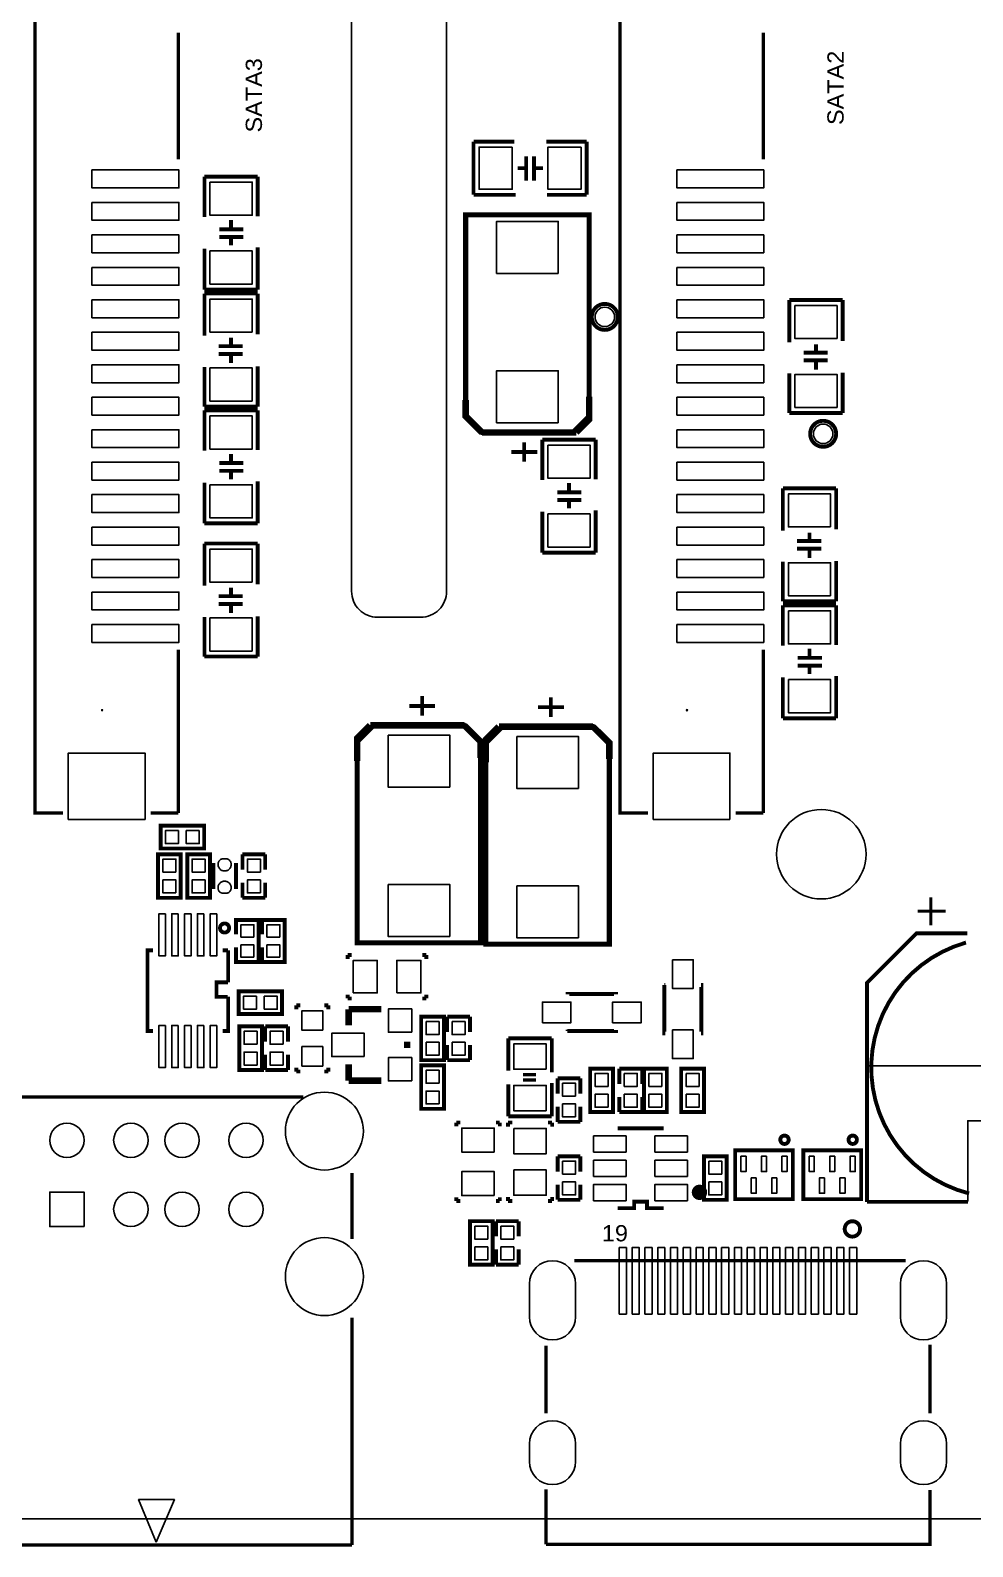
# Model space of a CAD drawing. Extents: x 0 to 103, y -4 to 106.
# Drawn here: x 35.6 to 72.4, y -1.1 to 58.2 of the extents above; entities that cross this region are included whole.
import ezdxf

# ---------------------------------------------------------------- set-up
doc = ezdxf.new("R2010")
doc.units = 0
for name, color, linetype in [('BG_OUTLINE', 254, 'CONTINUOUS'), ('PG_SILKSCREEN_TOP', 254, 'CONTINUOUS'), ('PIN_TOP', 80, 'CONTINUOUS')]:
    doc.layers.add(name, color=color, linetype=linetype)

msp = doc.modelspace()

# ---------------------------------------------------------------- linework, layer by layer
at = {"layer": 'BG_OUTLINE'}
for points in [[(2.54, 0), (97.460003, 0, 0.414214), (100.000003, 2.54), (100.000003, 97.460003, 0.414214), (97.460003, 100.000003), (2.54, 100.000003, 0.414214), (0, 97.460003), (0, 2.54, 0.414214), (2.54, 0)], [(48.1425, 36.284002), (48.1425, 72.392007, -0.414209), (49.1585, 73.408007)], [(49.1585, 73.408007), (50.841504, 73.408007, -0.414209), (51.857504, 72.392007), (51.857504, 36.284002)], [(49.1585, 35.268002, -0.414214), (48.1425, 36.284002)], [(51.857504, 36.284002, -0.414214), (50.841504, 35.268002)]]:
    msp.add_lwpolyline(points, format="xyb", dxfattribs=at)
msp.add_lwpolyline([(49.1585, 73.408007, 0.414209), (48.1425, 72.392007), (48.1425, 36.284002, 0.414214), (49.1585, 35.268002), (50.841504, 35.268002, 0.414214), (51.857504, 36.284002), (51.857504, 72.392007, 0.414209), (50.841504, 73.408007)], format="xyb", close=True, dxfattribs=at)
msp.add_lwpolyline([(50.841504, 35.268002), (49.1585, 35.268002)], dxfattribs=at)
at = {"layer": 'PG_SILKSCREEN_TOP'}
for points, const_width in [([(36.865001, 73.408007), (35.770007, 73.408007), (35.770007, 27.607997), (36.865001, 27.607997)], 0.129997), ([(59.725001, 73.408007), (58.630007, 73.408007), (58.630007, 27.607997), (59.725001, 27.607997)], 0.129997), ([(41.369996, 53.175002), (41.369996, 58.128002)], 0.129997), ([(64.229996, 53.175002), (64.229996, 58.128002)], 0.129997), ([(52.9082, 53.8734), (52.9082, 51.7906)], 0.1524), ([(52.9082, 53.8734), (54.5084, 53.8734)], 0.1524), ([(57.3278, 53.8734), (55.753, 53.8734)], 0.1524), ([(57.3278, 51.7906), (57.3278, 53.8734)], 0.1524), ([(54.9656, 52.832), (54.6354, 52.832)], 0.1524), ([(54.9656, 52.3494), (54.9656, 53.2892)], 0.1524), ([(55.2704, 52.3494), (55.2704, 53.2892)], 0.1524), ([(55.2704, 52.832), (55.626, 52.832)], 0.1524), ([(44.4754, 52.5018), (42.3926, 52.5018)], 0.1524), ([(42.3926, 52.5018), (42.3926, 50.927)], 0.1524), ([(44.4754, 52.5018), (44.4754, 50.9524)], 0.1524), ([(52.9082, 51.7906), (54.5592, 51.7906)], 0.1524), ([(57.3278, 51.7906), (55.7784, 51.7906)], 0.1524), ([(52.6034, 51.0032), (52.6034, 43.1292), (53.2384, 42.4942), (56.7944, 42.4942), (57.4294, 43.1292), (57.4294, 51.0032), (52.6034, 51.0032)], 0.199898), ([(43.9166, 50.4444), (42.9768, 50.4444)], 0.1524), ([(43.434, 50.4444), (43.434, 50.8)], 0.1524), ([(43.9166, 50.1396), (42.9768, 50.1396)], 0.1524), ([(43.434, 50.1396), (43.434, 49.8094)], 0.1524), ([(42.3926, 48.0822), (42.3926, 49.6824)], 0.1524), ([(44.4754, 48.0822), (44.4754, 49.7332)], 0.1524), ([(42.3926, 48.0822), (44.4754, 48.0822)], 0.1524), ([(42.3926, 47.9298), (42.3926, 46.2788)], 0.1524), ([(44.4754, 47.9298), (42.3926, 47.9298)], 0.1524), ([(44.4754, 47.9298), (44.4754, 46.3296)], 0.1524), ([(65.2526, 47.6758), (65.2526, 46.0248)], 0.1524), ([(67.3354, 47.6758), (65.2526, 47.6758)], 0.1524), ([(67.3354, 47.6758), (67.3354, 46.0756)], 0.1524), ([(43.434, 45.8724), (43.434, 46.2026)], 0.1524), ([(42.9514, 45.8724), (43.8912, 45.8724)], 0.1524), ([(65.8114, 45.6184), (66.7512, 45.6184)], 0.1524), ([(66.294, 45.6184), (66.294, 45.9486)], 0.1524), ([(42.3926, 43.5102), (42.3926, 45.0596)], 0.1524), ([(42.9514, 45.5676), (43.8912, 45.5676)], 0.1524), ([(43.434, 45.5676), (43.434, 45.212)], 0.1524), ([(44.4754, 43.5102), (44.4754, 45.085)], 0.1524), ([(65.8114, 45.3136), (66.7512, 45.3136)], 0.1524), ([(66.294, 45.3136), (66.294, 44.958)], 0.1524), ([(65.2526, 43.2562), (65.2526, 44.8056)], 0.1524), ([(67.3354, 43.2562), (67.3354, 44.831)], 0.1524), ([(52.6034, 43.7642), (52.6034, 43.1292), (53.2384, 42.4942)], 0.254), ([(56.9214, 42.4942), (57.4294, 43.0022), (57.4294, 43.8912)], 0.254), ([(42.3926, 43.5102), (44.4754, 43.5102)], 0.1524), ([(44.4754, 43.3578), (42.3926, 43.3578)], 0.1524), ([(42.3926, 43.3578), (42.3926, 41.783)], 0.1524), ([(44.4754, 43.3578), (44.4754, 41.8084)], 0.1524), ([(65.2526, 43.2562), (67.3354, 43.2562)], 0.1524), ([(53.2384, 42.4942), (56.9214, 42.4942)], 0.254), ([(54.8894, 41.3512), (54.8894, 42.1132)], 0.1524), ([(57.6834, 42.2148), (55.6006, 42.2148)], 0.1524), ([(55.6006, 42.2148), (55.6006, 40.64)], 0.1524), ([(57.6834, 42.2148), (57.6834, 40.6654)], 0.1524), ([(43.434, 41.3004), (43.434, 41.656)], 0.1524), ([(54.3814, 41.7322), (55.3974, 41.7322)], 0.1524), ([(43.9166, 41.3004), (42.9768, 41.3004)], 0.1524), ([(43.9166, 40.9956), (42.9768, 40.9956)], 0.1524), ([(43.434, 40.9956), (43.434, 40.6654)], 0.1524), ([(42.3926, 38.9382), (42.3926, 40.5384)], 0.1524), ([(44.4754, 38.9382), (44.4754, 40.5892)], 0.1524), ([(56.642, 40.1574), (56.642, 40.513)], 0.1524), ([(64.9986, 40.3098), (64.9986, 38.6588)], 0.1524), ([(67.0814, 40.3098), (64.9986, 40.3098)], 0.1524), ([(67.0814, 40.3098), (67.0814, 38.7096)], 0.1524), ([(57.1246, 40.1574), (56.1848, 40.1574)], 0.1524), ([(57.1246, 39.8526), (56.1848, 39.8526)], 0.1524), ([(56.642, 39.8526), (56.642, 39.5224)], 0.1524), ([(55.6006, 37.7952), (55.6006, 39.3954)], 0.1524), ([(57.6834, 37.7952), (57.6834, 39.4462)], 0.1524), ([(42.3926, 38.9382), (44.4754, 38.9382)], 0.1524), ([(66.04, 38.2524), (66.04, 38.5826)], 0.1524), ([(42.3926, 38.1508), (42.3926, 36.4998)], 0.1524), ([(44.4754, 38.1508), (42.3926, 38.1508)], 0.1524), ([(44.4754, 38.1508), (44.4754, 36.5506)], 0.1524), ([(65.5574, 38.2524), (66.4972, 38.2524)], 0.1524), ([(65.5574, 37.9476), (66.4972, 37.9476)], 0.1524), ([(66.04, 37.9476), (66.04, 37.592)], 0.1524), ([(55.6006, 37.7952), (57.6834, 37.7952)], 0.1524), ([(64.9986, 35.8902), (64.9986, 37.4396)], 0.1524), ([(67.0814, 35.8902), (67.0814, 37.465)], 0.1524), ([(43.434, 36.0934), (43.434, 36.4236)], 0.1524), ([(42.9514, 36.0934), (43.8912, 36.0934)], 0.1524), ([(42.9514, 35.7886), (43.8912, 35.7886)], 0.1524), ([(43.434, 35.7886), (43.434, 35.433)], 0.1524), ([(64.9986, 35.8902), (67.0814, 35.8902)], 0.1524), ([(67.0814, 35.7378), (64.9986, 35.7378)], 0.1524), ([(64.9986, 35.7378), (64.9986, 34.163)], 0.1524), ([(67.0814, 35.7378), (67.0814, 34.1884)], 0.1524), ([(42.3926, 33.7312), (42.3926, 35.2806)], 0.1524), ([(44.4754, 33.7312), (44.4754, 35.306)], 0.1524), ([(41.369996, 27.607997), (41.369996, 33.998002)], 0.129997), ([(42.3926, 33.7312), (44.4754, 33.7312)], 0.1524), ([(64.229996, 27.607997), (64.229996, 33.998002)], 0.129997), ([(66.04, 33.6804), (66.04, 34.036)], 0.1524), ([(66.5226, 33.6804), (65.5828, 33.6804)], 0.1524), ([(66.5226, 33.3756), (65.5828, 33.3756)], 0.1524), ([(66.04, 33.3756), (66.04, 33.0454)], 0.1524), ([(64.9986, 31.3182), (64.9986, 32.9184)], 0.1524), ([(67.0814, 31.3182), (67.0814, 32.9692)], 0.1524), ([(50.9016, 32.1818), (50.9016, 31.4198)], 0.1524), ([(55.9308, 32.131), (55.9308, 31.369)], 0.1524), ([(51.4096, 31.8008), (50.3936, 31.8008)], 0.1524), ([(56.4388, 31.75), (55.4228, 31.75)], 0.1524), ([(48.8696, 31.0388), (48.3616, 30.5308), (48.3616, 29.6418)], 0.254), ([(53.1876, 22.5298), (53.1876, 30.4038), (52.5526, 31.0388), (48.9966, 31.0388), (48.3616, 30.4038), (48.3616, 22.5298), (53.1876, 22.5298)], 0.199898), ([(52.5526, 31.0388), (48.8696, 31.0388)], 0.254), ([(53.1876, 29.7688), (53.1876, 30.4038), (52.5526, 31.0388)], 0.254), ([(53.8988, 30.988), (53.3908, 30.48), (53.3908, 29.591)], 0.254), ([(58.2168, 22.479), (58.2168, 30.353), (57.5818, 30.988), (54.0258, 30.988), (53.3908, 30.353), (53.3908, 22.479), (58.2168, 22.479)], 0.199898), ([(57.5818, 30.988), (53.8988, 30.988)], 0.254), ([(58.2168, 29.718), (58.2168, 30.353), (57.5818, 30.988)], 0.254), ([(64.9986, 31.3182), (67.0814, 31.3182)], 0.1524), ([(40.294001, 27.607997), (41.369996, 27.607997)], 0.129997), ([(63.154001, 27.607997), (64.229996, 27.607997)], 0.129997), ([(40.6781, 26.2255), (40.6781, 27.1145), (42.3799, 27.1145), (42.3799, 26.2255), (40.6781, 26.2255)], 0.1524), ([(40.5765, 25.9969), (41.4655, 25.9969), (41.4655, 24.2951), (40.5765, 24.2951), (40.5765, 25.9969)], 0.1524), ([(41.7195, 25.9969), (42.6085, 25.9969), (42.6085, 24.2951), (41.7195, 24.2951), (41.7195, 25.9969)], 0.1524), ([(42.7355, 24.638), (42.7355, 25.654)], 0.1524), ([(43.6245, 25.654), (43.6245, 24.638)], 0.1524), ([(44.7675, 25.9969), (43.8785, 25.9969)], 0.1524), ([(43.8785, 25.9969), (43.8785, 25.4)], 0.1524), ([(44.7675, 25.4), (44.7675, 25.9969)], 0.1524), ([(43.8785, 24.892), (43.8785, 24.2951)], 0.1524), ([(44.7675, 24.2951), (44.7675, 24.892)], 0.1524), ([(43.8785, 24.2951), (44.7675, 24.2951)], 0.1524), ([(70.784009, 23.216006), (70.784009, 24.313998)], 0.11999), ([(70.266992, 23.767999), (71.365008, 23.767999)], 0.11999), ([(43.624449, 22.859949), (43.624449, 23.431449), (44.513449, 23.431449), (44.513449, 21.780449), (43.624449, 21.780449), (43.624449, 22.351949)], 0.1524), ([(44.640449, 22.859949), (44.640449, 23.431449), (45.529449, 23.431449), (45.529449, 21.780449), (44.640449, 21.780449), (44.640449, 22.351949)], 0.1524), ([(68.282998, 12.402998), (68.282998, 20.967014), (70.219011, 22.903002), (72.212987, 22.903002)], 0.1524), ([(40.387499, 22.237802), (40.167992, 22.237802), (40.167992, 19.087592), (40.387499, 19.087592)], 0.1524), ([(43.318201, 22.237802), (43.098695, 22.237802)], 0.1524), ([(43.318201, 20.992389), (43.318201, 22.237802)], 0.1524), ([(47.9933, 22.0599), (47.9933, 21.9075)], 0.1524), ([(48.1457, 22.0599), (47.9933, 22.0599)], 0.1524), ([(51.0667, 22.0599), (50.9143, 22.0599)], 0.1524), ([(51.0667, 21.9075), (51.0667, 22.0599)], 0.1524), ([(43.299609, 20.42221), (42.863999, 20.42221), (42.863999, 20.984997), (43.309489, 20.984997)], 0.1524), ([(60.409303, 20.889011), (60.362109, 20.889011)], 0.1524), ([(60.362109, 20.889011), (60.362109, 18.988989), (60.403511, 18.988989)], 0.1524), ([(61.795889, 18.988989), (61.811891, 18.988989), (61.811891, 20.889011), (61.795889, 20.889011)], 0.1524), ([(43.098695, 19.087592), (43.318201, 19.087592), (43.318201, 20.424699)], 0.1524), ([(45.4279, 20.6375), (45.4279, 19.7485), (43.7261, 19.7485), (43.7261, 20.6375), (45.4279, 20.6375)], 0.1524), ([(46.1391, 20.0914), (45.9867, 20.0914)], 0.1524), ([(45.9867, 20.0914), (45.9867, 19.939)], 0.1524), ([(47.0789, 20.0914), (47.2313, 20.0914)], 0.1524), ([(47.2313, 20.0914), (47.2313, 19.939)], 0.1524), ([(47.9933, 20.5105), (47.9933, 20.3581)], 0.1524), ([(47.9933, 20.3581), (48.1457, 20.3581)], 0.1524), ([(50.9143, 20.3581), (51.0667, 20.3581)], 0.1524), ([(51.0667, 20.3581), (51.0667, 20.5105)], 0.1524), ([(58.481011, 20.520889), (58.481011, 20.536891), (56.580989, 20.536891), (56.580989, 20.520889)], 0.1524), ([(48.0314, 19.939), (49.3014, 19.939)], 0.254), ([(48.0314, 19.304), (48.0314, 19.939)], 0.254), ([(51.7525, 17.9451), (50.8635, 17.9451), (50.8635, 19.6469), (51.7525, 19.6469), (51.7525, 17.9451)], 0.1524), ([(52.7685, 19.6469), (51.8795, 19.6469)], 0.1524), ([(51.8795, 19.6469), (51.8795, 19.05)], 0.1524), ([(52.7685, 19.05), (52.7685, 19.6469)], 0.1524), ([(43.7515, 19.2659), (44.6405, 19.2659), (44.6405, 17.5641), (43.7515, 17.5641), (43.7515, 19.2659)], 0.1524), ([(45.6565, 19.2659), (44.7675, 19.2659)], 0.1524), ([(44.7675, 19.2659), (44.7675, 18.669)], 0.1524), ([(45.6565, 18.669), (45.6565, 19.2659)], 0.1524), ([(56.580989, 19.134303), (56.580989, 19.087109)], 0.1524), ([(56.580989, 19.087109), (58.481011, 19.087109), (58.481011, 19.128511)], 0.1524), ([(50.3174, 18.415), (50.3174, 18.669)], 0.254), ([(51.8795, 18.542), (51.8795, 17.9451)], 0.1524), ([(52.7685, 17.9451), (52.7685, 18.542)], 0.1524), ([(54.2671, 18.796), (55.9689, 18.796)], 0.1524), ([(54.2671, 18.796), (54.2671, 17.5387)], 0.1524), ([(55.9689, 18.796), (55.9689, 17.4625)], 0.1524), ([(44.7675, 18.161), (44.7675, 17.5641)], 0.1524), ([(45.6565, 17.5641), (45.6565, 18.161)], 0.1524), ([(48.0314, 17.78), (48.0314, 17.145)], 0.254), ([(50.8635, 17.7419), (51.7525, 17.7419), (51.7525, 16.0401), (50.8635, 16.0401), (50.8635, 17.7419)], 0.1524), ([(51.8795, 17.9451), (52.7685, 17.9451)], 0.1524), ([(44.7675, 17.5641), (45.6565, 17.5641)], 0.1524), ([(45.9867, 17.5006), (45.9867, 17.653)], 0.1524), ([(46.1391, 17.5006), (45.9867, 17.5006)], 0.1524), ([(47.0789, 17.5006), (47.2313, 17.5006)], 0.1524), ([(47.2313, 17.5006), (47.2313, 17.653)], 0.1524), ([(48.0314, 17.145), (49.3014, 17.145)], 0.254), ([(55.3466, 17.3736), (54.8386, 17.3736)], 0.127), ([(54.8386, 17.1704), (55.3466, 17.1704)], 0.127), ([(57.086449, 17.2339), (56.197449, 17.2339)], 0.1524), ([(56.197449, 17.2339), (56.197449, 16.637)], 0.1524), ([(57.086449, 16.637), (57.086449, 17.2339)], 0.1524), ([(57.4675, 17.6149), (58.3565, 17.6149), (58.3565, 15.9131), (57.4675, 15.9131), (57.4675, 17.6149)], 0.1524), ([(59.4995, 17.6149), (58.6105, 17.6149)], 0.1524), ([(58.6105, 17.6149), (58.6105, 17.018)], 0.1524), ([(59.4995, 17.018), (59.4995, 17.6149)], 0.1524), ([(59.5757, 17.6149), (60.4647, 17.6149), (60.4647, 15.9131), (59.5757, 15.9131), (59.5757, 17.6149)], 0.1524), ([(61.9125, 15.9131), (61.0235, 15.9131), (61.0235, 17.6149), (61.9125, 17.6149), (61.9125, 15.9131)], 0.1524), ([(54.2671, 15.748), (54.2671, 17.0053)], 0.1524), ([(55.9689, 15.748), (55.9689, 17.0561)], 0.1524), ([(34.681211, 16.507511), (46.263611, 16.507511)], 0.129997), ([(56.197449, 16.129), (56.197449, 15.5321)], 0.1524), ([(57.086449, 15.5321), (57.086449, 16.129)], 0.1524), ([(58.6105, 16.51), (58.6105, 15.9131)], 0.1524), ([(59.4995, 15.9131), (59.4995, 16.51)], 0.1524), ([(52.3875, 15.5067), (52.2351, 15.5067)], 0.1524), ([(52.2351, 15.5067), (52.2351, 15.3543)], 0.1524), ([(53.9369, 15.5067), (53.7845, 15.5067)], 0.1524), ([(53.9369, 15.3543), (53.9369, 15.5067)], 0.1524), ([(54.4195, 15.5067), (54.2544, 15.5067)], 0.1524), ([(54.2544, 15.5067), (54.2544, 15.3416)], 0.1524), ([(54.2671, 15.748), (55.9689, 15.748)], 0.1524), ([(55.9816, 15.5067), (55.8165, 15.5067)], 0.1524), ([(55.9816, 15.3416), (55.9816, 15.5067)], 0.1524), ([(56.197449, 15.5321), (57.086449, 15.5321)], 0.1524), ([(58.6105, 15.9131), (59.4995, 15.9131)], 0.1524), ([(58.536103, 15.276093), (60.335897, 15.276093)], 0.1524), ([(57.086551, 14.1859), (56.197551, 14.1859)], 0.1524), ([(56.197551, 14.1859), (56.197551, 13.589)], 0.1524), ([(57.086551, 13.589), (57.086551, 14.1859)], 0.1524), ([(62.8015, 12.4841), (61.9125, 12.4841), (61.9125, 14.1859), (62.8015, 14.1859), (62.8015, 12.4841)], 0.1524), ([(65.390497, 14.415491), (63.133503, 14.415491), (63.133503, 12.508509), (65.390497, 12.508509), (65.390497, 14.415491)], 0.1524), ([(68.057497, 14.415491), (65.800503, 14.415491), (65.800503, 12.508509), (68.057497, 12.508509), (68.057497, 14.415491)], 0.1524), ([(48.16061, 13.535711), (48.16061, 10.944911)], 0.129997), ([(56.197551, 13.081), (56.197551, 12.4841)], 0.1524), ([(57.086551, 12.4841), (57.086551, 13.081)], 0.1524), ([(52.2351, 12.5857), (52.2351, 12.4333)], 0.1524), ([(52.2351, 12.4333), (52.3875, 12.4333)], 0.1524), ([(53.7845, 12.4333), (53.9369, 12.4333)], 0.1524), ([(53.9369, 12.4333), (53.9369, 12.5857)], 0.1524), ([(54.2544, 12.5984), (54.2544, 12.4333)], 0.1524), ([(54.2544, 12.4333), (54.4195, 12.4333)], 0.1524), ([(55.8165, 12.4333), (55.9816, 12.4333)], 0.1524), ([(55.9816, 12.4333), (55.9816, 12.5984)], 0.1524), ([(56.197551, 12.4841), (57.086551, 12.4841)], 0.1524), ([(60.335897, 12.155907), (59.685911, 12.155907), (59.685911, 12.406097), (59.186089, 12.406097), (59.186089, 12.155907), (58.536103, 12.155907)], 0.1524), ([(72.233003, 12.402998), (68.282998, 12.402998)], 0.1524), ([(53.6575, 9.9441), (52.7685, 9.9441), (52.7685, 11.6459), (53.6575, 11.6459), (53.6575, 9.9441)], 0.1524), ([(54.6735, 11.6459), (53.7845, 11.6459)], 0.1524), ([(53.7845, 11.6459), (53.7845, 11.049)], 0.1524), ([(54.6735, 11.049), (54.6735, 11.6459)], 0.1524), ([(53.7845, 10.541), (53.7845, 9.9441)], 0.1524), ([(54.6735, 9.9441), (54.6735, 10.541)], 0.1524), ([(69.7992, 10.102393), (56.8452, 10.102393)], 0.129997), ([(53.7845, 9.9441), (54.6735, 9.9441)], 0.1524), ([(48.16061, 7.871511), (48.16061, -1.018489)], 0.129997), ([(55.74599, 6.772504), (55.74599, 4.130904)], 0.129997), ([(70.74601, 4.130904), (70.74601, 6.823304)], 0.129997), ([(55.74599, 1.159104), (55.74599, -0.99761)], 0.129997), ([(55.74599, -0.99761), (70.74601, -0.99761), (70.74601, 1.133704)], 0.129997), ([(48.16061, -1.018489), (32.860412, -1.018489)], 0.129997)]:
    msp.add_lwpolyline(points, dxfattribs=dict(at, const_width=const_width))
for points, const_width in [([(58.547, 47.0154, 1), (57.531, 47.0154, 1), (58.547, 47.0154)], 0.1524), ([(67.081451, 42.4434, 1), (66.065451, 42.4434, 1), (67.081451, 42.4434)], 0.1524), ([(43.3578, 23.114, -1), (43.0022, 23.114, -1), (43.3578, 23.114)], 0.1524), ([(72.156803, 22.543008, 0.767157), (72.27791, 12.730505)], 0.1524), ([(65.225295, 14.832, 1.000001), (64.898702, 14.832, 0.999999), (65.225295, 14.832)], 0.1524), ([(67.892295, 14.832, 1.000001), (67.565702, 14.832, 0.999999), (67.892295, 14.832)], 0.1524), ([(61.889691, 12.775413, 1.000001), (61.58992, 12.775387, 0.999999), (61.889691, 12.775413)], 0.299999), ([(68.016399, 11.344504, 0.99999), (67.416426, 11.344427, 1.00001), (68.016399, 11.344504)], 0.1524)]:
    msp.add_lwpolyline(points, format="xyb", dxfattribs=dict(at, const_width=const_width))
for points in [[(68.255007, 12.429007), (68.255007, 17.721021), (78.777008, 17.721021), (78.777008, 12.429007), (74.82901, 12.429007), (74.82901, 15.576017), (72.222995, 15.576017), (72.222995, 12.429007)], [(40.510511, -0.911809), (39.819605, 0.759511), (41.219196, 0.759511)]]:
    msp.add_lwpolyline(points, close=True, dxfattribs=at)
at = {"layer": 'PIN_TOP'}
for points in [[(54.4195, 53.6575), (54.4195, 52.0065), (53.1241, 52.0065), (53.1241, 53.6575)], [(57.1119, 53.6575), (57.1119, 52.0065), (55.8165, 52.0065), (55.8165, 53.6575)], [(37.994996, 52.763001), (41.39499, 52.763001), (41.39499, 52.063002), (37.994996, 52.063002)], [(42.6085, 52.2859), (44.2595, 52.2859), (44.2595, 50.9905), (42.6085, 50.9905)], [(60.854996, 52.763001), (64.25499, 52.763001), (64.25499, 52.063002), (60.854996, 52.063002)], [(37.994996, 51.493001), (41.39499, 51.493001), (41.39499, 50.793002), (37.994996, 50.793002)], [(60.854996, 51.493001), (64.25499, 51.493001), (64.25499, 50.793002), (60.854996, 50.793002)], [(56.2229, 48.7172), (53.8099, 48.7172), (53.8099, 50.7492), (56.2229, 50.7492)], [(37.994996, 50.223001), (41.39499, 50.223001), (41.39499, 49.523002), (37.994996, 49.523002)], [(60.854996, 50.223001), (64.25499, 50.223001), (64.25499, 49.523002), (60.854996, 49.523002)], [(42.6085, 49.5935), (44.2595, 49.5935), (44.2595, 48.2981), (42.6085, 48.2981)], [(37.994996, 48.953001), (41.39499, 48.953001), (41.39499, 48.253002), (37.994996, 48.253002)], [(60.854996, 48.953001), (64.25499, 48.953001), (64.25499, 48.253002), (60.854996, 48.253002)], [(37.994996, 47.683001), (41.39499, 47.683001), (41.39499, 46.983002), (37.994996, 46.983002)], [(44.2595, 46.4185), (42.6085, 46.4185), (42.6085, 47.7139), (44.2595, 47.7139)], [(60.854996, 47.683001), (64.25499, 47.683001), (64.25499, 46.983002), (60.854996, 46.983002)], [(67.1195, 46.1645), (65.4685, 46.1645), (65.4685, 47.4599), (67.1195, 47.4599)], [(37.994996, 46.413001), (41.39499, 46.413001), (41.39499, 45.713002), (37.994996, 45.713002)], [(60.854996, 46.413001), (64.25499, 46.413001), (64.25499, 45.713002), (60.854996, 45.713002)], [(37.994996, 45.143001), (41.39499, 45.143001), (41.39499, 44.443002), (37.994996, 44.443002)], [(60.854996, 45.143001), (64.25499, 45.143001), (64.25499, 44.443002), (60.854996, 44.443002)], [(44.2595, 43.7261), (42.6085, 43.7261), (42.6085, 45.0215), (44.2595, 45.0215)], [(56.2229, 42.8752), (53.8099, 42.8752), (53.8099, 44.9072), (56.2229, 44.9072)], [(67.1195, 43.4721), (65.4685, 43.4721), (65.4685, 44.7675), (67.1195, 44.7675)], [(37.994996, 43.873001), (41.39499, 43.873001), (41.39499, 43.173002), (37.994996, 43.173002)], [(60.854996, 43.873001), (64.25499, 43.873001), (64.25499, 43.173002), (60.854996, 43.173002)], [(42.6085, 43.1419), (44.2595, 43.1419), (44.2595, 41.8465), (42.6085, 41.8465)], [(37.994996, 42.603001), (41.39499, 42.603001), (41.39499, 41.903002), (37.994996, 41.903002)], [(60.854996, 42.603001), (64.25499, 42.603001), (64.25499, 41.903002), (60.854996, 41.903002)], [(55.8165, 41.9989), (57.4675, 41.9989), (57.4675, 40.7035), (55.8165, 40.7035)], [(37.994996, 41.333001), (41.39499, 41.333001), (41.39499, 40.633002), (37.994996, 40.633002)], [(60.854996, 41.333001), (64.25499, 41.333001), (64.25499, 40.633002), (60.854996, 40.633002)], [(42.6085, 40.4495), (44.2595, 40.4495), (44.2595, 39.1541), (42.6085, 39.1541)], [(37.994996, 40.063001), (41.39499, 40.063001), (41.39499, 39.363002), (37.994996, 39.363002)], [(60.854996, 40.063001), (64.25499, 40.063001), (64.25499, 39.363002), (60.854996, 39.363002)], [(66.8655, 38.7985), (65.2145, 38.7985), (65.2145, 40.0939), (66.8655, 40.0939)], [(55.8165, 39.3065), (57.4675, 39.3065), (57.4675, 38.0111), (55.8165, 38.0111)], [(37.994996, 38.793001), (41.39499, 38.793001), (41.39499, 38.093002), (37.994996, 38.093002)], [(60.854996, 38.793001), (64.25499, 38.793001), (64.25499, 38.093002), (60.854996, 38.093002)], [(37.994996, 37.523001), (41.39499, 37.523001), (41.39499, 36.823002), (37.994996, 36.823002)], [(44.2595, 36.6395), (42.6085, 36.6395), (42.6085, 37.9349), (44.2595, 37.9349)], [(60.854996, 37.523001), (64.25499, 37.523001), (64.25499, 36.823002), (60.854996, 36.823002)], [(66.8655, 36.1061), (65.2145, 36.1061), (65.2145, 37.4015), (66.8655, 37.4015)], [(37.994996, 36.253001), (41.39499, 36.253001), (41.39499, 35.553002), (37.994996, 35.553002)], [(60.854996, 36.253001), (64.25499, 36.253001), (64.25499, 35.553002), (60.854996, 35.553002)], [(44.2595, 33.9471), (42.6085, 33.9471), (42.6085, 35.2425), (44.2595, 35.2425)], [(65.2145, 35.5219), (66.8655, 35.5219), (66.8655, 34.2265), (65.2145, 34.2265)], [(37.994996, 34.983001), (41.39499, 34.983001), (41.39499, 34.283002), (37.994996, 34.283002)], [(60.854996, 34.983001), (64.25499, 34.983001), (64.25499, 34.283002), (60.854996, 34.283002)], [(65.2145, 32.8295), (66.8655, 32.8295), (66.8655, 31.5341), (65.2145, 31.5341)], [(49.5681, 30.6578), (51.9811, 30.6578), (51.9811, 28.6258), (49.5681, 28.6258)], [(54.5973, 30.607), (57.0103, 30.607), (57.0103, 28.575), (54.5973, 28.575)], [(40.069999, 27.35801), (37.070005, 27.35801), (37.070005, 29.958005), (40.069999, 29.958005)], [(62.929999, 27.35801), (59.930005, 27.35801), (59.930005, 29.958005), (62.929999, 29.958005)], [(41.3766, 26.924), (41.3766, 26.416), (40.8686, 26.416), (40.8686, 26.924)], [(42.1894, 26.924), (42.1894, 26.416), (41.6814, 26.416), (41.6814, 26.924)], [(41.275, 25.2984), (40.767, 25.2984), (40.767, 25.8064), (41.275, 25.8064)], [(42.418, 25.2984), (41.91, 25.2984), (41.91, 25.8064), (42.418, 25.8064)], [(42.926305, 25.628498), (42.925009, 25.604394), (42.926305, 25.580492), (42.929302, 25.556693), (42.934611, 25.532994), (42.942307, 25.510211), (42.951705, 25.488087), (42.963109, 25.467005), (42.976292, 25.446888), (42.991507, 25.428092), (43.007991, 25.410592), (43.026305, 25.394895), (43.045888, 25.380899), (43.068697, 25.369495), (43.092599, 25.3603), (43.117287, 25.353493), (43.142408, 25.34859), (43.167808, 25.346406), (43.193208, 25.346406), (43.218608, 25.34859), (43.243805, 25.353493), (43.268392, 25.3603), (43.292293, 25.369495), (43.315103, 25.380899), (43.334889, 25.394387), (43.353507, 25.409601), (43.3705, 25.426594), (43.385689, 25.44539), (43.399202, 25.465202), (43.410607, 25.486589), (43.420005, 25.508687), (43.427091, 25.531496), (43.431993, 25.555092), (43.434508, 25.578994), (43.434787, 25.603098), (43.434991, 25.624993), (43.432705, 25.646609), (43.428412, 25.667894), (43.421808, 25.688493), (43.412893, 25.70861), (43.402199, 25.727406), (43.389499, 25.744907), (43.375097, 25.761112), (43.358791, 25.775895), (43.34129, 25.788595), (43.322494, 25.799491), (43.302707, 25.808407), (43.281905, 25.815188), (43.260493, 25.819608), (43.238903, 25.821792), (43.122291, 25.821792), (43.101006, 25.819811), (43.079899, 25.815188), (43.059401, 25.80861), (43.039792, 25.799999), (43.020996, 25.789306), (43.003495, 25.776911), (42.987493, 25.762687), (42.97299, 25.74671), (42.96029, 25.729387), (42.949393, 25.710794), (42.940199, 25.691287), (42.933391, 25.670993), (42.928794, 25.649911)], [(44.577, 25.2984), (44.069, 25.2984), (44.069, 25.8064), (44.577, 25.8064)], [(41.275, 24.4856), (40.767, 24.4856), (40.767, 24.9936), (41.275, 24.9936)], [(42.418, 24.4856), (41.91, 24.4856), (41.91, 24.9936), (42.418, 24.9936)], [(43.433695, 24.663502), (43.434991, 24.687606), (43.433695, 24.711508), (43.430698, 24.735307), (43.425389, 24.759006), (43.417693, 24.781789), (43.408295, 24.803913), (43.396891, 24.824995), (43.383708, 24.845112), (43.368493, 24.863908), (43.352009, 24.881408), (43.333695, 24.897105), (43.314112, 24.911101), (43.291303, 24.922505), (43.267401, 24.9317), (43.242713, 24.938507), (43.217592, 24.94341), (43.192192, 24.945594), (43.166792, 24.945594), (43.141392, 24.94341), (43.116195, 24.938507), (43.091608, 24.9317), (43.067707, 24.922505), (43.044897, 24.911101), (43.025111, 24.897613), (43.006493, 24.882399), (42.9895, 24.865406), (42.974311, 24.84661), (42.960798, 24.826798), (42.949393, 24.805411), (42.939995, 24.783313), (42.932909, 24.760504), (42.928007, 24.736908), (42.925492, 24.713006), (42.925213, 24.688902), (42.925009, 24.667007), (42.927295, 24.645391), (42.931588, 24.624106), (42.938192, 24.603507), (42.947107, 24.58339), (42.957801, 24.564594), (42.970501, 24.547093), (42.984903, 24.530888), (43.001209, 24.516105), (43.01871, 24.503405), (43.037506, 24.492509), (43.057293, 24.483593), (43.078095, 24.476812), (43.099507, 24.472392), (43.121097, 24.470208), (43.237709, 24.470208), (43.258994, 24.472189), (43.280101, 24.476812), (43.300599, 24.48339), (43.320208, 24.492001), (43.339004, 24.502694), (43.356505, 24.515089), (43.372507, 24.529313), (43.38701, 24.54529), (43.39971, 24.562613), (43.410607, 24.581206), (43.419801, 24.600713), (43.426609, 24.621007), (43.431206, 24.642089)], [(44.577, 24.4856), (44.069, 24.4856), (44.069, 24.9936), (44.577, 24.9936)], [(49.5681, 24.8158), (51.9811, 24.8158), (51.9811, 22.7838), (49.5681, 22.7838)], [(54.5973, 24.765), (57.0103, 24.765), (57.0103, 22.733), (54.5973, 22.733)], [(40.870099, 23.672597), (40.870099, 22.021597), (40.616099, 22.021597), (40.616099, 23.672597)], [(41.369996, 23.672597), (41.369996, 22.021597), (41.115996, 22.021597), (41.115996, 23.672597)], [(41.870097, 23.672597), (41.870097, 22.021597), (41.616097, 22.021597), (41.616097, 23.672597)], [(42.370197, 23.672597), (42.370197, 22.021597), (42.116197, 22.021597), (42.116197, 23.672597)], [(42.870095, 23.672597), (42.870095, 22.021597), (42.616095, 22.021597), (42.616095, 23.672597)], [(44.322949, 22.758349), (43.814949, 22.758349), (43.814949, 23.240949), (44.322949, 23.240949)], [(45.338949, 22.758349), (44.830949, 22.758349), (44.830949, 23.240949), (45.338949, 23.240949)], [(44.322949, 21.970949), (43.814949, 21.970949), (43.814949, 22.453549), (44.322949, 22.453549)], [(45.338949, 21.970949), (44.830949, 21.970949), (44.830949, 22.453549), (45.338949, 22.453549)], [(48.2092, 20.574), (48.2092, 21.844), (49.149, 21.844), (49.149, 20.574)], [(49.911, 20.574), (49.911, 21.844), (50.8508, 21.844), (50.8508, 20.574)], [(60.6806, 21.8694), (61.4934, 21.8694), (61.4934, 20.7518), (60.6806, 20.7518)], [(43.9166, 19.939), (43.9166, 20.447), (44.4246, 20.447), (44.4246, 19.939)], [(44.7294, 19.939), (44.7294, 20.447), (45.2374, 20.447), (45.2374, 19.939)], [(55.6006, 19.4056), (55.6006, 20.2184), (56.7182, 20.2184), (56.7182, 19.4056)], [(58.3438, 19.4056), (58.3438, 20.2184), (59.4614, 20.2184), (59.4614, 19.4056)], [(47.0154, 19.1135), (46.2026, 19.1135), (46.2026, 19.8755), (47.0154, 19.8755)], [(50.4952, 19.0373), (49.5808, 19.0373), (49.5808, 19.9517), (50.4952, 19.9517)], [(40.870099, 19.303797), (40.870099, 17.652797), (40.616099, 17.652797), (40.616099, 19.303797)], [(41.369996, 19.303797), (41.369996, 17.652797), (41.115996, 17.652797), (41.115996, 19.303797)], [(41.870097, 19.303797), (41.870097, 17.652797), (41.616097, 17.652797), (41.616097, 19.303797)], [(42.370197, 19.303797), (42.370197, 17.652797), (42.116197, 17.652797), (42.116197, 19.303797)], [(42.870095, 19.303797), (42.870095, 17.652797), (42.616095, 17.652797), (42.616095, 19.303797)], [(44.45, 18.5674), (43.942, 18.5674), (43.942, 19.0754), (44.45, 19.0754)], [(45.466, 18.5674), (44.958, 18.5674), (44.958, 19.0754), (45.466, 19.0754)], [(48.641, 18.0848), (47.371, 18.0848), (47.371, 18.9992), (48.641, 18.9992)], [(51.054, 19.4564), (51.562, 19.4564), (51.562, 18.9484), (51.054, 18.9484)], [(52.07, 19.4564), (52.578, 19.4564), (52.578, 18.9484), (52.07, 18.9484)], [(60.6806, 19.1262), (61.4934, 19.1262), (61.4934, 18.0086), (60.6806, 18.0086)], [(47.0154, 17.7165), (46.2026, 17.7165), (46.2026, 18.4785), (47.0154, 18.4785)], [(51.054, 18.6436), (51.562, 18.6436), (51.562, 18.1356), (51.054, 18.1356)], [(52.07, 18.6436), (52.578, 18.6436), (52.578, 18.1356), (52.07, 18.1356)], [(55.753, 17.5895), (54.483, 17.5895), (54.483, 18.5801), (55.753, 18.5801)], [(44.45, 17.7546), (43.942, 17.7546), (43.942, 18.2626), (44.45, 18.2626)], [(45.466, 17.7546), (44.958, 17.7546), (44.958, 18.2626), (45.466, 18.2626)], [(50.4952, 17.1323), (49.5808, 17.1323), (49.5808, 18.0467), (50.4952, 18.0467)], [(51.562, 17.0434), (51.054, 17.0434), (51.054, 17.5514), (51.562, 17.5514)], [(58.166, 16.9164), (57.658, 16.9164), (57.658, 17.4244), (58.166, 17.4244)], [(58.801, 17.4244), (59.309, 17.4244), (59.309, 16.9164), (58.801, 16.9164)], [(60.2742, 16.9164), (59.7662, 16.9164), (59.7662, 17.4244), (60.2742, 17.4244)], [(61.214, 17.4244), (61.722, 17.4244), (61.722, 16.9164), (61.214, 16.9164)], [(51.562, 16.2306), (51.054, 16.2306), (51.054, 16.7386), (51.562, 16.7386)], [(55.753, 15.9639), (54.483, 15.9639), (54.483, 16.9545), (55.753, 16.9545)], [(56.895949, 16.5354), (56.387949, 16.5354), (56.387949, 17.0434), (56.895949, 17.0434)], [(58.166, 16.1036), (57.658, 16.1036), (57.658, 16.6116), (58.166, 16.6116)], [(58.801, 16.6116), (59.309, 16.6116), (59.309, 16.1036), (58.801, 16.1036)], [(60.2742, 16.1036), (59.7662, 16.1036), (59.7662, 16.6116), (60.2742, 16.6116)], [(61.214, 16.6116), (61.722, 16.6116), (61.722, 16.1036), (61.214, 16.1036)], [(56.895949, 15.7226), (56.387949, 15.7226), (56.387949, 16.2306), (56.895949, 16.2306)], [(53.721, 14.351), (52.451, 14.351), (52.451, 15.2908), (53.721, 15.2908)], [(54.483, 15.2781), (55.753, 15.2781), (55.753, 14.2875), (54.483, 14.2875)], [(58.871104, 14.348511), (57.601104, 14.348511), (57.601104, 14.983511), (58.871104, 14.983511)], [(61.270896, 14.348511), (60.000896, 14.348511), (60.000896, 14.983511), (61.270896, 14.983511)], [(54.483, 13.6525), (55.753, 13.6525), (55.753, 12.6619), (54.483, 12.6619)], [(56.388051, 13.9954), (56.896051, 13.9954), (56.896051, 13.4874), (56.388051, 13.4874)], [(58.871104, 13.3985), (57.601104, 13.3985), (57.601104, 14.0335), (58.871104, 14.0335)], [(61.270896, 13.3985), (60.000896, 13.3985), (60.000896, 14.0335), (61.270896, 14.0335)], [(62.103, 13.9954), (62.611, 13.9954), (62.611, 13.4874), (62.103, 13.4874)], [(63.561849, 14.18684), (63.561849, 13.586943), (63.361951, 13.586943), (63.361951, 14.18684)], [(64.361949, 14.18684), (64.361949, 13.586943), (64.162051, 13.586943), (64.162051, 14.18684)], [(65.162049, 14.18684), (65.162049, 13.586943), (64.962151, 13.586943), (64.962151, 14.18684)], [(66.228849, 14.18684), (66.228849, 13.586943), (66.028951, 13.586943), (66.028951, 14.18684)], [(67.028949, 14.18684), (67.028949, 13.586943), (66.829051, 13.586943), (66.829051, 14.18684)], [(67.829049, 14.18684), (67.829049, 13.586943), (67.629151, 13.586943), (67.629151, 14.18684)], [(53.721, 12.6492), (52.451, 12.6492), (52.451, 13.589), (53.721, 13.589)], [(56.388051, 13.1826), (56.896051, 13.1826), (56.896051, 12.6746), (56.388051, 12.6746)], [(58.871104, 12.448489), (57.601104, 12.448489), (57.601104, 13.083489), (58.871104, 13.083489)], [(61.270896, 12.448489), (60.000896, 12.448489), (60.000896, 13.083489), (61.270896, 13.083489)], [(62.103, 13.1826), (62.611, 13.1826), (62.611, 12.6746), (62.103, 12.6746)], [(63.96195, 13.337057), (63.96195, 12.73716), (63.762052, 12.73716), (63.762052, 13.337057)], [(64.761948, 13.337057), (64.761948, 12.73716), (64.56205, 12.73716), (64.56205, 13.337057)], [(66.62895, 13.337057), (66.62895, 12.73716), (66.429052, 12.73716), (66.429052, 13.337057)], [(67.428948, 13.337057), (67.428948, 12.73716), (67.22905, 12.73716), (67.22905, 13.337057)], [(37.691111, 11.437696), (36.344911, 11.437696), (36.344911, 12.783896), (37.691111, 12.783896)], [(52.959, 11.4554), (53.467, 11.4554), (53.467, 10.9474), (52.959, 10.9474)], [(53.975, 11.4554), (54.483, 11.4554), (54.483, 10.9474), (53.975, 10.9474)], [(52.959, 10.6426), (53.467, 10.6426), (53.467, 10.1346), (52.959, 10.1346)], [(53.975, 10.6426), (54.483, 10.6426), (54.483, 10.1346), (53.975, 10.1346)], [(58.606106, 8.012506), (58.606106, 10.612501), (58.886115, 10.612501), (58.886115, 8.012506)], [(59.105902, 8.012506), (59.105902, 10.612501), (59.385911, 10.612501), (59.385911, 8.012506)], [(59.606104, 8.012506), (59.606104, 10.612501), (59.886113, 10.612501), (59.886113, 8.012506)], [(60.1059, 8.012506), (60.1059, 10.612501), (60.385909, 10.612501), (60.385909, 8.012506)], [(60.606102, 8.012506), (60.606102, 10.612501), (60.886111, 10.612501), (60.886111, 8.012506)], [(61.105898, 8.012506), (61.105898, 10.612501), (61.385907, 10.612501), (61.385907, 8.012506)], [(61.6061, 8.012506), (61.6061, 10.612501), (61.886109, 10.612501), (61.886109, 8.012506)], [(62.105896, 8.012506), (62.105896, 10.612501), (62.385905, 10.612501), (62.385905, 8.012506)], [(62.606098, 8.012506), (62.606098, 10.612501), (62.886107, 10.612501), (62.886107, 8.012506)], [(63.105894, 8.012506), (63.105894, 10.612501), (63.385903, 10.612501), (63.385903, 8.012506)], [(63.606096, 8.012506), (63.606096, 10.612501), (63.886105, 10.612501), (63.886105, 8.012506)], [(64.105892, 8.012506), (64.105892, 10.612501), (64.385901, 10.612501), (64.385901, 8.012506)], [(64.606094, 8.012506), (64.606094, 10.612501), (64.886103, 10.612501), (64.886103, 8.012506)], [(65.10589, 8.012506), (65.10589, 10.612501), (65.385899, 10.612501), (65.385899, 8.012506)], [(65.606092, 8.012506), (65.606092, 10.612501), (65.886101, 10.612501), (65.886101, 8.012506)], [(66.105888, 8.012506), (66.105888, 10.612501), (66.385897, 10.612501), (66.385897, 8.012506)], [(66.60609, 8.012506), (66.60609, 10.612501), (66.886099, 10.612501), (66.886099, 8.012506)], [(67.105886, 8.012506), (67.105886, 10.612501), (67.385895, 10.612501), (67.385895, 8.012506)], [(67.606088, 8.012506), (67.606088, 10.612501), (67.886097, 10.612501), (67.886097, 8.012506)]]:
    msp.add_lwpolyline(points, close=True, dxfattribs=at)
for points in [[(56.896102, 9.202509), (56.896102, 7.902512, -1), (55.096105, 7.902512), (55.096105, 9.202509, -1)], [(71.395895, 9.202509), (71.395895, 7.902512, -1), (69.595898, 7.902512), (69.595898, 9.202509, -1)], [(56.896, 2.942501), (56.896, 2.242502, -1), (55.096004, 2.242502), (55.096004, 2.942501, -1)], [(71.395996, 2.942501), (71.395996, 2.242502, -1), (69.596, 2.242502), (69.596, 2.942501, -1)]]:
    msp.add_lwpolyline(points, format="xyb", close=True, dxfattribs=at)
for centre, radius in [((58.039, 47.0154), 0.381), ((66.573451, 42.4434), 0.381), ((38.394996, 31.633008), 0.025006), ((61.254996, 31.633008), 0.025006), ((66.500096, 25.999897), 1.749996), ((47.0789, 15.170201), 1.524), ((37.018011, 14.810791), 0.6731), ((39.517422, 14.810791), 0.6731), ((41.518916, 14.810791), 0.6731), ((44.0182, 14.810791), 0.6731), ((39.517422, 12.110796), 0.6731), ((41.518916, 12.110796), 0.6731), ((44.0182, 12.110796), 0.6731), ((47.0789, 9.480601), 1.524)]:
    msp.add_circle(centre, radius, dxfattribs=at)

# ---------------------------------------------------------------- texts
at = {"layer": 'PG_SILKSCREEN_TOP', "width": 1.08}
for s, p in [('SATA3', (44.6405, 54.229)), ('SATA2', (67.3735, 54.5211))]:
    msp.add_text(s, height=0.635, rotation=90, dxfattribs=at).set_placement(p)
msp.add_text('19', height=0.635, dxfattribs=at).set_placement((57.9247, 10.8585))

doc.saveas('drawing.dxf')
